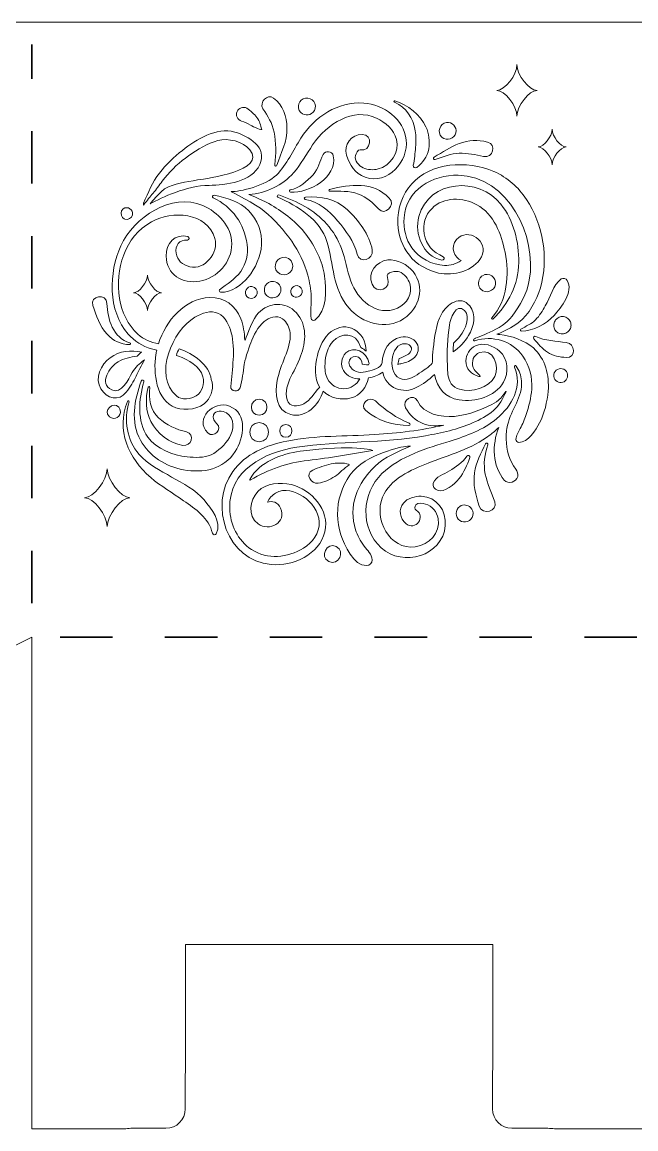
# Model space of a CAD drawing. Extents: x 5 to 989, y -719 to -284.
# Drawn here: x 501.8 to 743.2, y -718.9 to -283.7 of the extents above; entities that cross this region are included whole.
import ezdxf

# ---------------------------------------------------------------- set-up
doc = ezdxf.new("R2010")
doc.units = 0
doc.header["$MEASUREMENT"] = 0
doc.linetypes.add('AI-Linetype-1', pattern=[41.240002, 20.620001, -20.620001])
doc.linetypes.add('AI-Linetype-5', pattern=[41.240002, 20.620001, -20.620001])
doc.layers.add('Layer 1', color=7, linetype='Continuous')

# ---------------------------------------------------------------- blocks, each defined once
blk = doc.blocks.new('block 2')
at = {"layer": 'Layer 1', "lineweight": 0}
for points, knots in [([(512.96, -283.73), (512.96, -283.73), (262.96, -283.73), (262.96, -283.73), (262.96, -283.73), (256.65, -283.73), (256.65, -283.73), (256.65, -283.73), (24.77, -283.73), (24.77, -283.73), (24.77, -283.73), (24.77, -284.11), (24.77, -284.11), (24.77, -284.11), (23.41, -284.11), (23.41, -284.11), (23.41, -284.11), (22.41, -284.11), (22.41, -284.11), (22.41, -284.11), (5, -308.1), (5, -308.1), (5, -308.1), (5, -497.57), (5, -497.57), (5, -497.57), (22.41, -525.5), (22.41, -525.5), (22.41, -525.5), (22.55, -525.5), (22.55, -525.5), (22.55, -525.5), (23.41, -527.22), (23.41, -527.22), (23.41, -527.22), (32.09, -544.58), (32.09, -544.58), (32.09, -544.58), (82.99, -646.36), (82.99, -646.36), (82.99, -646.36), (82.99, -694.64), (82.99, -694.64), (82.99, -694.85), (83, -695.05), (83, -695.26), (82.86, -695.84), (82.78, -696.44), (82.78, -697.07), (82.78, -697.07), (82.78, -711.27), (82.78, -711.27), (82.78, -715.47), (86.18, -718.87), (90.38, -718.87), (90.38, -718.87), (104.58, -718.87), (104.58, -718.87), (105, -718.87), (105.4, -718.83), (105.8, -718.76), (106.25, -718.79), (106.7, -718.8), (107.16, -718.8), (107.16, -718.8), (179.67, -718.8), (179.67, -718.8), (180.08, -718.8), (180.48, -718.79), (180.88, -718.77), (181.26, -718.83), (181.64, -718.87), (182.03, -718.87), (182.03, -718.87), (196.23, -718.87), (196.23, -718.87), (200.43, -718.87), (203.84, -715.47), (203.84, -711.27), (203.84, -711.27), (203.84, -697.07), (203.84, -697.07), (203.84, -696.78), (203.82, -696.49), (203.78, -696.21), (203.82, -695.71), (203.84, -695.2), (203.84, -694.7), (203.84, -694.7), (203.84, -646.36), (203.84, -646.36), (203.84, -646.36), (254.72, -544.58), (254.72, -544.58), (254.72, -544.58), (256.65, -540.7), (256.65, -540.7), (256.65, -540.7), (264.28, -525.45), (264.28, -525.45), (264.28, -525.45), (264.28, -646.36), (264.28, -646.36), (264.28, -646.36), (360.97, -646.36), (360.98, -646.36), (361.25, -646.36), (361.52, -646.35), (361.78, -646.34), (362.27, -646.44), (362.78, -646.49), (363.3, -646.49), (363.3, -646.49), (377.5, -646.49), (377.5, -646.49), (381.7, -646.49), (385.1, -643.09), (385.1, -638.88), (385.1, -638.88), (385.1, -624.69), (385.1, -624.69), (385.1, -624.36), (385.08, -624.04), (385.04, -623.73), (385.07, -623.2), (385.09, -622.67), (385.09, -622.13), (385.09, -622.13), (385.09, -585.88), (385.09, -585.88), (385.09, -585.88), (505.63, -525.61), (505.63, -525.61), (505.63, -525.61), (505.63, -718.8), (505.63, -718.8), (505.63, -718.8), (541.89, -718.8), (541.89, -718.8), (542.79, -718.81), (543.68, -718.75), (544.56, -718.66), (544.56, -718.66), (558.34, -718.66), (558.34, -718.66), (562.54, -718.66), (565.95, -715.25), (565.95, -711.05), (565.95, -711.05), (565.95, -697.37), (565.95, -697.37), (566.05, -696.49), (566.1, -695.6), (566.11, -694.7), (566.11, -694.7), (566.11, -646.36), (566.11, -646.36), (566.11, -646.36), (686.96, -646.36), (686.96, -646.36), (686.96, -646.36), (686.96, -694.64), (686.96, -694.64), (686.96, -694.84), (686.97, -695.03), (686.97, -695.23), (686.86, -695.76), (686.79, -696.3), (686.79, -696.86), (686.79, -696.86), (686.79, -711.05), (686.79, -711.05), (686.79, -715.25), (690.2, -718.66), (694.4, -718.66), (694.4, -718.66), (708.49, -718.66), (708.49, -718.66), (709.36, -718.75), (710.23, -718.8), (711.12, -718.8), (711.12, -718.8), (747.42, -718.8), (747.42, -718.8), (747.42, -718.8), (747.42, -525.45), (747.42, -525.45), (747.42, -525.45), (868.24, -585.86), (868.24, -585.86), (868.24, -585.87), (868.25, -622.19), (868.24, -622.19), (868.24, -622.6), (868.25, -623), (868.27, -623.39), (868.22, -623.75), (868.19, -624.11), (868.19, -624.48), (868.19, -624.48), (868.19, -638.67), (868.19, -638.67), (868.19, -642.87), (871.59, -646.28), (875.79, -646.28), (875.79, -646.28), (889.99, -646.28), (889.99, -646.28), (890.1, -646.28), (890.2, -646.27), (890.3, -646.26), (891, -646.32), (891.7, -646.36), (892.41, -646.36), (892.41, -646.36), (989.09, -646.36), (989.09, -646.36), (989.09, -646.36), (989.09, -283.73), (989.09, -283.73), (989.09, -283.73), (512.96, -283.73), (512.96, -283.73)], [0, 0, 0, 0, 1, 1, 1, 2, 2, 2, 3, 3, 3, 4, 4, 4, 5, 5, 5, 6, 6, 6, 7, 7, 7, 8, 8, 8, 9, 9, 9, 10, 10, 10, 11, 11, 11, 12, 12, 12, 13, 13, 13, 14, 14, 14, 15, 15, 15, 16, 16, 16, 17, 17, 17, 18, 18, 18, 19, 19, 19, 20, 20, 20, 21, 21, 21, 22, 22, 22, 23, 23, 23, 24, 24, 24, 25, 25, 25, 26, 26, 26, 27, 27, 27, 28, 28, 28, 29, 29, 29, 30, 30, 30, 31, 31, 31, 32, 32, 32, 33, 33, 33, 34, 34, 34, 35, 35, 35, 36, 36, 36, 37, 37, 37, 38, 38, 38, 39, 39, 39, 40, 40, 40, 41, 41, 41, 42, 42, 42, 43, 43, 43, 44, 44, 44, 45, 45, 45, 46, 46, 46, 47, 47, 47, 48, 48, 48, 49, 49, 49, 50, 50, 50, 51, 51, 51, 52, 52, 52, 53, 53, 53, 54, 54, 54, 55, 55, 55, 56, 56, 56, 57, 57, 57, 58, 58, 58, 59, 59, 59, 60, 60, 60, 61, 61, 61, 62, 62, 62, 63, 63, 63, 64, 64, 64, 65, 65, 65, 66, 66, 66, 67, 67, 67, 68, 68, 68, 69, 69, 69, 70, 70, 70, 71, 71, 71, 72, 72, 72, 73, 73, 73, 74, 74, 74, 74]), ([(696.39, -300.45), (696.39, -304.5), (701.15, -310.57), (704.33, -310.57), (701.15, -310.57), (696.39, -316.64), (696.39, -320.69), (696.39, -316.64), (691.62, -310.57), (688.44, -310.57), (691.62, -310.57), (696.39, -304.5), (696.39, -300.45)], [0, 0, 0, 0, 1, 1, 1, 2, 2, 2, 3, 3, 3, 4, 4, 4, 4]), ([(600.7, -313.56), (604.41, -316.23), (605.86, -320.93), (605.96, -325.36), (606.09, -330.59), (603.61, -335.18), (602.01, -340), (601.82, -340.56), (601.06, -340.32), (601.15, -339.76), (601.79, -335.55), (601.7, -331.12), (600.88, -326.94), (600.17, -323.28), (598.41, -320.83), (596.5, -317.76), (594.94, -315.27), (598.16, -311.73), (600.7, -313.56)], [0, 0, 0, 0, 1, 1, 1, 2, 2, 2, 3, 3, 3, 4, 4, 4, 5, 5, 5, 6, 6, 6, 6]), ([(613.2, -313.6), (615.93, -313.13), (618.05, -316.06), (616.72, -318.51), (615.67, -320.45), (612.96, -320.85), (611.38, -319.29), (611.35, -319.25), (611.31, -319.22), (611.27, -319.18), (609.52, -317.26), (610.63, -314.03), (613.2, -313.6)], [0, 0, 0, 0, 1, 1, 1, 2, 2, 2, 3, 3, 3, 4, 4, 4, 4]), ([(636.15, -315.57), (644.05, -316.2), (651.92, -321.79), (652.86, -330.04), (653.81, -338.45), (645.6, -347.85), (636.7, -344.71), (632.52, -343.23), (630.66, -340.04), (629.43, -336.03), (628.18, -331.95), (631.22, -327.89), (635.52, -327.86), (639.96, -327.82), (639.13, -334.86), (634.7, -333.88), (633.91, -333.71), (633.07, -335.53), (632.92, -336.12), (632.4, -338.18), (634.23, -340.17), (635.94, -340.99), (637.72, -341.85), (639.9, -341.93), (641.79, -341.47), (646.7, -340.27), (650.33, -334.81), (649.03, -329.82), (648.06, -326.08), (644.59, -323), (641.18, -321.43), (636.63, -319.34), (631.79, -319.82), (627.34, -321.96), (622.71, -324.2), (618.94, -327.75), (616.06, -331.98), (613.58, -335.63), (611.51, -339.57), (608.59, -342.91), (604.12, -348.05), (597.68, -350.97), (591.02, -351.48), (591.43, -351.63), (597.43, -354.17), (599.86, -355.64), (604.91, -358.7), (609.84, -362.4), (613.42, -367.13), (617.01, -371.87), (619.87, -377.65), (620.74, -383.58), (621.5, -388.81), (621.82, -397.39), (616.91, -400.85), (616.42, -401.2), (615.52, -400.87), (615.42, -400.24), (615, -397.48), (615.66, -394.47), (615.49, -391.63), (615.32, -388.75), (614.92, -386.03), (614.17, -383.24), (612.87, -378.4), (610.65, -374.04), (607.81, -369.91), (604.73, -365.43), (601.19, -361.52), (596.99, -357.99), (593.89, -355.39), (583.62, -350.27), (584.07, -350.32), (587.2, -350.6), (597.86, -347.84), (601.8, -343.87), (606.03, -339.61), (608.31, -334.31), (611.47, -329.29), (616.67, -321.01), (626.07, -314.76), (636.15, -315.57)], [0, 0, 0, 0, 1, 1, 1, 2, 2, 2, 3, 3, 3, 4, 4, 4, 5, 5, 5, 6, 6, 6, 7, 7, 7, 8, 8, 8, 9, 9, 9, 10, 10, 10, 11, 11, 11, 12, 12, 12, 13, 13, 13, 14, 14, 14, 15, 15, 15, 16, 16, 16, 17, 17, 17, 18, 18, 18, 19, 19, 19, 20, 20, 20, 21, 21, 21, 22, 22, 22, 23, 23, 23, 24, 24, 24, 25, 25, 25, 26, 26, 26, 27, 27, 27, 27]), ([(586.31, -318.91), (586.92, -317.45), (588.79, -316.74), (590.18, -317.61), (591.7, -318.55), (593.04, -319.86), (594.16, -321.26), (595.27, -322.65), (595.49, -324.28), (596.08, -325.89), (596.27, -326.44), (592.76, -324.95), (591.61, -324.23), (590.45, -323.52), (589.35, -323.06), (588.08, -322.6), (586.54, -322.03), (585.64, -320.5), (586.31, -318.91)], [0, 0, 0, 0, 1, 1, 1, 2, 2, 2, 3, 3, 3, 4, 4, 4, 5, 5, 5, 6, 6, 6, 6]), ([(648.41, -314.61), (653.3, -316.2), (658.43, -320.13), (660.61, -324.87), (661.85, -327.56), (662.13, -330.68), (661.68, -333.59), (661.16, -336.87), (659.39, -338.69), (657.04, -340.82), (656.44, -341.37), (655.36, -340.84), (655.62, -340), (656.29, -337.78), (656.26, -335.19), (656.53, -332.89), (656.79, -330.72), (656.74, -328.63), (656.4, -326.46), (655.59, -321.18), (653.02, -317.55), (648.18, -315.16), (647.87, -315.01), (648.09, -314.51), (648.41, -314.61)], [0, 0, 0, 0, 1, 1, 1, 2, 2, 2, 3, 3, 3, 4, 4, 4, 5, 5, 5, 6, 6, 6, 7, 7, 7, 8, 8, 8, 8]), ([(549.58, -354.91), (551.42, -350.69), (552.95, -346.75), (555.82, -343.09), (558.44, -339.75), (561.44, -336.74), (564.81, -334.14), (570.38, -329.84), (578.1, -324.89), (585.41, -326.96), (590.85, -328.5), (598.44, -333), (595.27, -339.75), (592.02, -346.66), (581.98, -347.79), (575.32, -347.9), (566.34, -348.05), (556.77, -352.68), (552.2, -355.16), (552.9, -354.32), (553.6, -353.48), (554.29, -352.64), (555.43, -351.46), (556.62, -350.32), (557.82, -349.21), (561.74, -347.31), (566.02, -346.55), (570.81, -345.78), (574.78, -345.15), (597.83, -342.13), (591.37, -333.97), (588.72, -330.62), (582.71, -329.19), (578.81, -330.28), (574.71, -331.44), (570.74, -333.8), (567.28, -336.24), (563.8, -338.7), (560.64, -341.66), (557.94, -344.96), (556.48, -346.75), (555.35, -348.23), (554.25, -349.93), (552.98, -351.27), (551.82, -352.73), (550.74, -354.23), (550.31, -354.69), (549.9, -355.16), (549.49, -355.63), (549.51, -355.31), (549.54, -355.01), (549.58, -354.91)], [0, 0, 0, 0, 1, 1, 1, 2, 2, 2, 3, 3, 3, 4, 4, 4, 5, 5, 5, 6, 6, 6, 7, 7, 7, 8, 8, 8, 9, 9, 9, 10, 10, 10, 11, 11, 11, 12, 12, 12, 13, 13, 13, 14, 14, 14, 15, 15, 15, 16, 16, 16, 17, 17, 17, 17]), ([(668.71, -323.2), (670.93, -322.82), (672.86, -325.02), (672.41, -327.19), (671.91, -329.59), (668.83, -330.65), (666.95, -329.05), (666.88, -329), (666.82, -328.94), (666.76, -328.88), (664.85, -326.98), (666.1, -323.65), (668.71, -323.2)], [0, 0, 0, 0, 1, 1, 1, 2, 2, 2, 3, 3, 3, 4, 4, 4, 4]), ([(710.22, -325.84), (710.22, -328.63), (713.51, -332.81), (715.7, -332.81), (713.51, -332.81), (710.22, -336.99), (710.22, -339.78), (710.22, -336.99), (706.94, -332.81), (704.75, -332.81), (706.94, -332.81), (710.22, -328.63), (710.22, -325.84)], [0, 0, 0, 0, 1, 1, 1, 2, 2, 2, 3, 3, 3, 4, 4, 4, 4]), ([(663.84, -336.76), (667.18, -334.92), (670.08, -332.86), (673.69, -331.49), (677.35, -330.09), (681.02, -329.95), (684.81, -330.89), (688.49, -331.81), (686.92, -337.36), (683.25, -336.55), (680.18, -335.87), (676.88, -335.23), (673.72, -335.28), (670.54, -335.34), (667.23, -336.7), (664.24, -337.72), (663.67, -337.92), (663.32, -337.04), (663.84, -336.76)], [0, 0, 0, 0, 1, 1, 1, 2, 2, 2, 3, 3, 3, 4, 4, 4, 5, 5, 5, 6, 6, 6, 6]), ([(607.37, -350.57), (606.89, -350.55), (606.74, -349.79), (607.25, -349.7), (610.58, -349.06), (614, -346.18), (616.23, -343.72), (618.42, -341.3), (618.76, -338.49), (620.14, -335.73), (620.96, -334.09), (623.84, -334.42), (624.17, -336.26), (625.75, -345.03), (614.72, -350.9), (607.37, -350.57)], [0, 0, 0, 0, 1, 1, 1, 2, 2, 2, 3, 3, 3, 4, 4, 4, 5, 5, 5, 5]), ([(708.66, -428.77), (708.27, -433.07), (707.27, -437.41), (705.29, -441.24), (703.78, -444.17), (700.86, -448.96), (697.16, -448.98), (696.55, -448.98), (695.97, -448.44), (695.99, -447.82), (696.06, -446.22), (697.03, -444.99), (697.72, -443.56), (698.59, -441.76), (699.39, -439.95), (699.99, -438.04), (701.03, -434.78), (701.99, -431.47), (702.21, -428.04), (702.51, -423.29), (701.37, -418.96), (698.69, -415.06), (694.52, -409), (686.67, -406.72), (679.77, -409.02), (679.39, -409.14), (679.08, -408.61), (679.38, -408.34), (680.19, -407.62), (690.43, -404.91), (694.48, -399.34), (697.69, -394.94), (700.29, -390.62), (701.25, -385.22), (704.35, -367.92), (692.92, -344.37), (673.28, -343.91), (663.16, -343.67), (652.77, -349.71), (652, -360.63), (651.7, -364.86), (652.71, -369.1), (655.02, -372.49), (658.02, -376.49), (662.82, -379.22), (667.91, -379.4), (670.25, -379.48), (672.49, -378.77), (674.45, -377.51), (671.84, -376.21), (670, -372.26), (672.61, -369.25), (677.12, -364.04), (685.53, -370.04), (682.42, -376.05), (679.53, -381.65), (671.29, -383.6), (665.58, -382.38), (662.59, -381.74), (656.18, -378.96), (654.11, -375.29), (651.3, -371.96), (649.71, -367.7), (649.52, -363.01), (649.02, -350.65), (657.97, -341.31), (669.96, -340), (675.73, -339.37), (682.03, -340.1), (687.35, -342.45), (692.76, -344.84), (696.86, -348.54), (700.16, -353.45), (706.78, -363.29), (708.95, -376.73), (705.59, -388.13), (704.07, -393.26), (701.23, -398.65), (696.89, -401.93), (694.34, -403.85), (691.49, -405.31), (688.51, -406.44), (688.89, -406.47), (689.26, -406.5), (689.61, -406.54), (694.1, -407), (699.42, -408.84), (702.84, -411.85), (707.59, -416.03), (709.21, -422.66), (708.66, -428.77)], [0, 0, 0, 0, 1, 1, 1, 2, 2, 2, 3, 3, 3, 4, 4, 4, 5, 5, 5, 6, 6, 6, 7, 7, 7, 8, 8, 8, 9, 9, 9, 10, 10, 10, 11, 11, 11, 12, 12, 12, 13, 13, 13, 14, 14, 14, 15, 15, 15, 16, 16, 16, 17, 17, 17, 18, 18, 18, 19, 19, 19, 20, 20, 20, 21, 21, 21, 22, 22, 22, 23, 23, 23, 24, 24, 24, 25, 25, 25, 26, 26, 26, 27, 27, 27, 28, 28, 28, 29, 29, 29, 30, 30, 30, 30]), ([(634.05, -351.33), (630.45, -349.98), (626.6, -350.21), (622.84, -350.24), (622.41, -350.24), (622.32, -349.59), (622.74, -349.49), (630.84, -347.49), (639.86, -346.31), (646.19, -352.9), (648.89, -355.72), (644.49, -360.06), (641.92, -357.17), (639.76, -354.73), (637.13, -352.48), (634.05, -351.33)], [0, 0, 0, 0, 1, 1, 1, 2, 2, 2, 3, 3, 3, 4, 4, 4, 5, 5, 5, 5]), ([(659.91, -367), (660.64, -371.46), (663.47, -374.14), (667.44, -375.99), (668.23, -376.35), (667.64, -377.49), (666.88, -377.32), (659.33, -375.62), (655.99, -367.07), (657.86, -360.14), (661.82, -345.55), (681.46, -344.38), (690.09, -355.32), (695.14, -361.73), (697.25, -370.18), (697.09, -378.25), (696.92, -386.96), (693.1, -394.45), (686.96, -400.45), (686.68, -400.73), (686.26, -400.31), (686.52, -400.01), (692.74, -393.18), (693.4, -382.87), (691.71, -374.2), (690.33, -367.07), (687.36, -359.15), (680.61, -355.52), (675.21, -352.61), (667.57, -352.28), (663.01, -356.94), (660.23, -359.78), (659.26, -363.1), (659.91, -367)], [0, 0, 0, 0, 1, 1, 1, 2, 2, 2, 3, 3, 3, 4, 4, 4, 5, 5, 5, 6, 6, 6, 7, 7, 7, 8, 8, 8, 9, 9, 9, 10, 10, 10, 11, 11, 11, 11]), ([(540.65, -371.62), (545.76, -360.52), (560.47, -350.6), (572.82, -355.82), (578.8, -358.34), (584.24, -364.08), (584.26, -370.89), (584.3, -378.09), (578.59, -384.29), (571.64, -385.59), (564.84, -386.86), (558.56, -382.94), (558.42, -375.74), (558.32, -370.76), (561.92, -366.63), (567, -368.04), (567.74, -368.24), (567.61, -369.44), (566.82, -369.39), (563.57, -369.17), (561.94, -371.65), (562.36, -374.62), (562.76, -377.48), (564.95, -379.22), (567.73, -379.9), (573.69, -381.37), (579.22, -374.31), (577.62, -368.8), (574.58, -358.37), (560.67, -357.77), (552.73, -362.19), (542.14, -368.07), (538.25, -380.96), (540.13, -392.38), (540.98, -397.57), (543.33, -402.83), (547.3, -406.39), (549.71, -408.55), (552.51, -409.52), (555.42, -410.21), (558.28, -401.11), (565.69, -392.46), (575.62, -392), (581.3, -391.74), (585.7, -395.19), (587.77, -400.32), (588.86, -403), (589.23, -405.85), (589.35, -408.72), (589.82, -408.77), (591.65, -401.89), (594.01, -398.91), (597.7, -394.26), (604.26, -393.13), (608.82, -397.18), (613.59, -401.4), (613.68, -408.35), (611.71, -413.97), (610.62, -417.06), (609.11, -420.06), (607.64, -422.99), (606.3, -425.66), (605.01, -429.22), (605.98, -432.21), (606.93, -435.16), (610.24, -435.08), (612.55, -433.81), (615.31, -432.29), (616.49, -429.65), (618.65, -427.52), (618.74, -427.44), (618.83, -427.38), (618.93, -427.33), (616.53, -423.64), (616.86, -418.99), (617.9, -414.84), (618.78, -411.31), (620.38, -407.67), (623.35, -405.42), (629.27, -400.92), (636.97, -405.07), (637.11, -413.12), (636.48, -412.53), (635.8, -412.09), (635.06, -411.65), (633.02, -405.07), (627.11, -406.04), (624.06, -409.21), (621.85, -411.53), (621.08, -414.88), (620.92, -418.08), (620.82, -420.1), (620.95, -422.21), (621.88, -424.01), (623.09, -426.34), (625.66, -427.9), (628.28, -427.89), (630.91, -427.87), (633.46, -426.29), (634.65, -423.95), (632.13, -424.14), (629.5, -422.92), (628.22, -420.75), (626.94, -418.58), (627.25, -415.53), (629.1, -413.81), (632.17, -410.97), (637.26, -413.12), (638.28, -417.94), (638.55, -419.2), (636.23, -418.11), (635.47, -418.15), (635.57, -416.74), (634.46, -415.33), (633.06, -415.19), (631.65, -415.05), (630.24, -416.29), (630.31, -417.7), (630.33, -418.28), (630.57, -418.83), (630.89, -419.31), (632.54, -421.79), (635.33, -421.7), (637.86, -420.99), (639.57, -420.51), (643.19, -419.78), (643.36, -417.49), (643.7, -413.02), (646.04, -408.39), (650.74, -407.61), (653.13, -407.21), (655.76, -407.83), (657.04, -410.08), (658.07, -411.88), (657.57, -414.13), (656.14, -415.56), (654.81, -416.89), (652.81, -417.52), (651.03, -417.97), (650.58, -418.09), (650.09, -418.19), (649.59, -418.29), (649.7, -417.51), (649.9, -416.73), (650.08, -415.98), (651.12, -415.58), (652.19, -415.17), (653.18, -414.59), (653.88, -414.18), (654.6, -413.64), (654.85, -412.82), (655.32, -411.33), (653.88, -410.25), (652.51, -410.16), (646.35, -409.76), (645.13, -422.89), (651.22, -424.11), (653.9, -424.65), (656.75, -422.67), (658.81, -421.19), (659.67, -420.57), (663.2, -418.52), (663.15, -417.3), (663.09, -415.59), (663.22, -413.83), (663.44, -412.2), (664.06, -407.72), (664.51, -402.59), (666.68, -398.55), (668.77, -394.64), (674.25, -390.8), (677.81, -395.31), (680.49, -398.7), (679.45, -403.52), (677.39, -406.94), (675.91, -409.41), (673.74, -411.67), (671.26, -413.38), (671.32, -412.22), (671.38, -411.06), (671.44, -409.9), (672.45, -409.02), (673.4, -408.09), (674.22, -407), (675.96, -404.67), (678.33, -399.73), (675.74, -397.12), (672.43, -393.79), (670.13, -400.72), (669.85, -402.87), (669.16, -408.09), (668.79, -413.39), (669.04, -418.66), (669.15, -421.07), (669.06, -423.89), (670.57, -425.93), (671.37, -426.99), (672.57, -427.7), (673.85, -428.08), (678.48, -429.45), (685.46, -427.69), (687.68, -423.04), (689.57, -419.05), (687.13, -411.7), (681.71, -413.65), (679.25, -414.53), (678.39, -417.17), (679.18, -419.52), (679.54, -420.61), (680.23, -421.13), (681.07, -421.86), (681.35, -422.1), (682.57, -423.5), (681.37, -423.09), (678.43, -422.07), (676.25, -420.25), (676.32, -416.96), (676.38, -414.48), (677.8, -412.05), (680.06, -410.98), (683.21, -409.49), (687.06, -410.93), (689.55, -413.05), (693.01, -415.98), (693.28, -421.58), (691.09, -425.34), (687.75, -431.08), (679.96, -433.22), (673.73, -432.25), (668.08, -431.36), (665.16, -427.63), (663.92, -422.32), (661.82, -424.41), (659.23, -426.13), (657.02, -427.31), (651.54, -430.25), (644.93, -427.59), (643.6, -421.38), (641.95, -422.5), (639.94, -423.22), (638, -423.63), (637.29, -427.22), (634.89, -430.54), (631.22, -431.51), (627.55, -432.48), (622.89, -431.57), (620.15, -428.85), (618.59, -434.14), (613.35, -439.52), (607.45, -438.04), (601.54, -436.57), (601.14, -429.55), (602.11, -424.65), (602.75, -421.4), (603.99, -418.42), (605.17, -415.34), (606.28, -412.41), (607.54, -409.11), (607.17, -405.92), (606.94, -403.85), (605.93, -401.57), (604.17, -400.37), (601.85, -398.77), (598.92, -399.82), (596.93, -401.48), (594.57, -403.44), (592.82, -407), (591.69, -409.81), (590.81, -411.99), (589.21, -417.6), (589.1, -418.18), (588.82, -421.31), (588.31, -424.42), (587.51, -427.45), (586.97, -429.45), (583.66, -429.08), (583.84, -426.95), (584.41, -420.05), (585.77, -412.69), (584.07, -405.84), (583.37, -403.06), (581.76, -399.59), (579.04, -398.28), (576.05, -396.86), (572.4, -398.14), (569.77, -399.72), (560.97, -405.03), (553.17, -422.54), (562.52, -430.72), (564.48, -432.43), (568.29, -431.95), (570.29, -430.64), (572.72, -429.05), (573.56, -425.93), (572.89, -423.19), (571.84, -418.87), (567.09, -416.53), (563.31, -415.04), (563.05, -414.94), (562.8, -414.85), (562.54, -414.76), (562.73, -413.82), (563.06, -412.92), (563.61, -412.17), (569.2, -414.04), (575.35, -418.45), (576.2, -424.25), (577.43, -427.09), (576.24, -430.67), (574.43, -432.82), (571.94, -435.77), (566.01, -436.75), (562.27, -435.34), (554.37, -432.35), (553.3, -421.58), (554.42, -414.42), (554.51, -413.86), (554.62, -413.29), (554.74, -412.73), (554.06, -412.56), (553.37, -412.38), (552.69, -412.18), (549.14, -411.11), (545.99, -409.15), (543.52, -406.36), (535.46, -397.26), (535.82, -382.13), (540.65, -371.62)], [0, 0, 0, 0, 1, 1, 1, 2, 2, 2, 3, 3, 3, 4, 4, 4, 5, 5, 5, 6, 6, 6, 7, 7, 7, 8, 8, 8, 9, 9, 9, 10, 10, 10, 11, 11, 11, 12, 12, 12, 13, 13, 13, 14, 14, 14, 15, 15, 15, 16, 16, 16, 17, 17, 17, 18, 18, 18, 19, 19, 19, 20, 20, 20, 21, 21, 21, 22, 22, 22, 23, 23, 23, 24, 24, 24, 25, 25, 25, 26, 26, 26, 27, 27, 27, 28, 28, 28, 29, 29, 29, 30, 30, 30, 31, 31, 31, 32, 32, 32, 33, 33, 33, 34, 34, 34, 35, 35, 35, 36, 36, 36, 37, 37, 37, 38, 38, 38, 39, 39, 39, 40, 40, 40, 41, 41, 41, 42, 42, 42, 43, 43, 43, 44, 44, 44, 45, 45, 45, 46, 46, 46, 47, 47, 47, 48, 48, 48, 49, 49, 49, 50, 50, 50, 51, 51, 51, 52, 52, 52, 53, 53, 53, 54, 54, 54, 55, 55, 55, 56, 56, 56, 57, 57, 57, 58, 58, 58, 59, 59, 59, 60, 60, 60, 61, 61, 61, 62, 62, 62, 63, 63, 63, 64, 64, 64, 65, 65, 65, 66, 66, 66, 67, 67, 67, 68, 68, 68, 69, 69, 69, 70, 70, 70, 71, 71, 71, 72, 72, 72, 73, 73, 73, 74, 74, 74, 75, 75, 75, 76, 76, 76, 77, 77, 77, 78, 78, 78, 79, 79, 79, 80, 80, 80, 81, 81, 81, 82, 82, 82, 83, 83, 83, 84, 84, 84, 85, 85, 85, 86, 86, 86, 87, 87, 87, 88, 88, 88, 89, 89, 89, 90, 90, 90, 91, 91, 91, 92, 92, 92, 93, 93, 93, 94, 94, 94, 95, 95, 95, 96, 96, 96, 97, 97, 97, 98, 98, 98, 99, 99, 99, 100, 100, 100, 101, 101, 101, 102, 102, 102, 103, 103, 103, 104, 104, 104, 105, 105, 105, 106, 106, 106, 107, 107, 107, 108, 108, 108, 109, 109, 109, 109]), ([(590.66, -384.02), (588.19, -386.98), (583.91, -390.23), (579.87, -389.93), (579.43, -389.89), (579.08, -389.32), (579.48, -388.98), (582.37, -386.51), (585.49, -384.99), (587.75, -381.78), (590.02, -378.55), (590.86, -375.09), (590.3, -371.17), (589.14, -362.95), (584.53, -356.3), (576.91, -352.83), (576.29, -352.55), (576.77, -351.72), (577.33, -351.82), (582.31, -352.72), (587.38, -354.18), (590.98, -357.95), (594.27, -361.4), (596.36, -366.39), (595.97, -371.2), (595.59, -375.85), (593.65, -380.43), (590.66, -384.02)], [0, 0, 0, 0, 1, 1, 1, 2, 2, 2, 3, 3, 3, 4, 4, 4, 5, 5, 5, 6, 6, 6, 7, 7, 7, 8, 8, 8, 9, 9, 9, 9]), ([(621.64, -363.17), (624.1, -365.97), (626.06, -369.18), (627.38, -372.67), (628.97, -376.83), (629.56, -381.31), (631.05, -385.51), (633.67, -392.85), (641.21, -399.86), (649.47, -396.13), (653.08, -394.5), (655.58, -390.42), (654.26, -386.53), (653.62, -384.65), (652.12, -382.64), (650.22, -381.85), (649.25, -381.45), (644.45, -381.94), (645.43, -384.16), (647.39, -388.56), (641.14, -391.09), (639.41, -386.7), (637.62, -382.18), (641.06, -377.77), (645.63, -377.24), (649.2, -376.83), (653.4, -379.06), (655.57, -381.82), (660.43, -387.97), (658.07, -396.16), (651.92, -400.31), (644.92, -405.02), (635.51, -402.19), (630.3, -396.09), (623.82, -388.51), (624.35, -379.01), (621.66, -369.98), (619.12, -361.46), (610.08, -355.87), (602.39, -352.61), (601.86, -352.38), (602.24, -351.51), (602.77, -351.69), (609.83, -354.09), (616.62, -357.48), (621.64, -363.17)], [0, 0, 0, 0, 1, 1, 1, 2, 2, 2, 3, 3, 3, 4, 4, 4, 5, 5, 5, 6, 6, 6, 7, 7, 7, 8, 8, 8, 9, 9, 9, 10, 10, 10, 11, 11, 11, 12, 12, 12, 13, 13, 13, 14, 14, 14, 15, 15, 15, 15]), ([(633.57, -374.98), (632.36, -369.92), (629.11, -365.82), (625.87, -361.85), (622.6, -357.85), (618.32, -354.32), (613.1, -353.4), (612.56, -353.31), (612.74, -352.53), (613.22, -352.5), (619.38, -352.08), (624.92, -353.19), (629.61, -357.45), (633.97, -361.41), (638.56, -367.42), (639.49, -373.35), (640.09, -377.16), (634.51, -378.9), (633.57, -374.98)], [0, 0, 0, 0, 1, 1, 1, 2, 2, 2, 3, 3, 3, 4, 4, 4, 5, 5, 5, 6, 6, 6, 6]), ([(541.57, -357.13), (543.23, -355.87), (545.71, -357.46), (545.22, -359.5), (544.92, -360.76), (543.5, -361.59), (542.26, -361.18), (541.89, -361.07), (541.58, -360.86), (541.34, -360.6), (540.46, -359.65), (540.44, -357.98), (541.57, -357.13)], [0, 0, 0, 0, 1, 1, 1, 2, 2, 2, 3, 3, 3, 4, 4, 4, 4]), ([(602.33, -382.06), (602.3, -382.04), (602.28, -382.01), (602.25, -381.98), (600.12, -379.7), (602.12, -375.8), (605.21, -376.18), (607.19, -376.43), (608.58, -378.4), (608.16, -380.36), (607.59, -382.97), (604.23, -383.95), (602.33, -382.06)], [0, 0, 0, 0, 1, 1, 1, 2, 2, 2, 3, 3, 3, 4, 4, 4, 4]), ([(687.95, -386.91), (687.46, -389.51), (684.15, -390.69), (682.22, -388.77), (681.12, -387.66), (681.01, -385.87), (681.75, -384.57), (682, -384.11), (682.36, -383.72), (682.81, -383.43), (685.28, -381.83), (688.5, -384.04), (687.95, -386.91)], [0, 0, 0, 0, 1, 1, 1, 2, 2, 2, 3, 3, 3, 4, 4, 4, 4]), ([(556.6, -390.14), (554.41, -390.14), (551.12, -394.32), (551.12, -397.11), (551.12, -394.32), (547.84, -390.14), (545.65, -390.14), (547.84, -390.14), (551.12, -385.96), (551.12, -383.17), (551.12, -385.96), (554.41, -390.14), (556.6, -390.14)], [0, 0, 0, 0, 1, 1, 1, 2, 2, 2, 3, 3, 3, 4, 4, 4, 4]), ([(603.5, -389.61), (602.96, -392.09), (599.76, -393.03), (597.96, -391.23), (597.93, -391.2), (597.91, -391.18), (597.89, -391.15), (595.86, -388.98), (597.76, -385.27), (600.69, -385.64), (602.58, -385.87), (603.91, -387.74), (603.5, -389.61)], [0, 0, 0, 0, 1, 1, 1, 2, 2, 2, 3, 3, 3, 4, 4, 4, 4]), ([(609.96, -387.33), (611.27, -387.49), (612.19, -388.79), (611.91, -390.08), (611.53, -391.81), (609.31, -392.46), (608.06, -391.21), (608.05, -391.19), (608.03, -391.17), (608.01, -391.16), (606.61, -389.65), (607.92, -387.07), (609.96, -387.33)], [0, 0, 0, 0, 1, 1, 1, 2, 2, 2, 3, 3, 3, 4, 4, 4, 4]), ([(716.16, -385.33), (718.78, -389.76), (713.83, -395.87), (710.98, -399.1), (708.1, -402.34), (702.59, -405.29), (698.19, -405.26), (697.75, -405.26), (697.58, -404.66), (697.96, -404.43), (699.98, -403.25), (701.98, -402.45), (703.69, -400.79), (705.32, -399.2), (706.41, -397.24), (707.54, -395.29), (709.51, -391.9), (710.57, -387.08), (713.79, -384.71), (714.55, -384.15), (715.72, -384.59), (716.16, -385.33)], [0, 0, 0, 0, 1, 1, 1, 2, 2, 2, 3, 3, 3, 4, 4, 4, 5, 5, 5, 6, 6, 6, 7, 7, 7, 7]), ([(535.16, -394.34), (535.33, -400.33), (537.62, -408.1), (544.2, -409.76), (544.62, -409.87), (544.53, -410.51), (544.1, -410.5), (540.62, -410.42), (537.67, -409.07), (535.25, -406.47), (532.15, -403.16), (531.11, -399.24), (529.64, -395.09), (528.3, -391.33), (535.04, -390.08), (535.16, -394.34)], [0, 0, 0, 0, 1, 1, 1, 2, 2, 2, 3, 3, 3, 4, 4, 4, 5, 5, 5, 5]), ([(594.21, -390.52), (593.83, -392.3), (591.54, -392.97), (590.25, -391.68), (590.23, -391.66), (590.21, -391.64), (590.19, -391.62), (588.74, -390.07), (590.1, -387.41), (592.2, -387.67), (593.56, -387.84), (594.5, -389.18), (594.21, -390.52)], [0, 0, 0, 0, 1, 1, 1, 2, 2, 2, 3, 3, 3, 4, 4, 4, 4]), ([(717.55, -403.77), (717.39, -404.34), (717.1, -404.84), (716.68, -405.26), (716.26, -405.68), (715.76, -405.97), (715.19, -406.13), (715.15, -406.15), (715.11, -406.16), (715.08, -406.18), (714.49, -406.34), (713.9, -406.34), (713.31, -406.18), (712.74, -406.02), (712.26, -405.74), (711.84, -405.32), (711.43, -404.91), (711.14, -404.42), (710.99, -403.86), (710.83, -403.27), (710.83, -402.68), (710.99, -402.09), (711, -402.05), (711.02, -402.01), (711.03, -401.97), (711.19, -401.4), (711.48, -400.9), (711.9, -400.48), (712.32, -400.06), (712.82, -399.77), (713.39, -399.61), (713.99, -399.45), (714.59, -399.45), (715.19, -399.61), (715.76, -399.77), (716.26, -400.06), (716.68, -400.48), (717.1, -400.9), (717.39, -401.4), (717.55, -401.97), (717.71, -402.57), (717.71, -403.17), (717.55, -403.77)], [0, 0, 0, 0, 1, 1, 1, 2, 2, 2, 3, 3, 3, 4, 4, 4, 5, 5, 5, 6, 6, 6, 7, 7, 7, 8, 8, 8, 9, 9, 9, 10, 10, 10, 11, 11, 11, 12, 12, 12, 13, 13, 13, 14, 14, 14, 14]), ([(715.78, -415.59), (713.24, -415.44), (710.52, -414.92), (708.39, -413.47), (706.21, -411.98), (704.73, -410.27), (703.05, -408.3), (702.58, -407.74), (703.17, -406.98), (703.82, -407.3), (707.33, -408.99), (711.96, -409.25), (715.78, -409.66), (719.5, -410.07), (719.65, -415.8), (715.78, -415.59)], [0, 0, 0, 0, 1, 1, 1, 2, 2, 2, 3, 3, 3, 4, 4, 4, 5, 5, 5, 5]), ([(532.78, -427.93), (530.22, -423.6), (532.82, -418.42), (536.47, -415.67), (540.11, -412.93), (544.64, -412.57), (548.92, -413.46), (548.21, -413.88), (547.58, -414.44), (546.99, -415.06), (544.4, -415.37), (541.85, -415.97), (539.57, -417.29), (536.37, -419.12), (531.66, -425.75), (537.02, -428.33), (541.04, -430.27), (543.56, -424.04), (545.07, -421.51), (545.7, -420.47), (546.41, -419.58), (547.21, -418.77), (548.01, -417.97), (548.9, -417.26), (549.89, -416.56), (548.84, -418.58), (547.34, -421.3), (546.67, -422.88), (545.72, -425.15), (544.24, -427.2), (542.76, -429.16), (539.85, -433), (535.09, -431.83), (532.78, -427.93)], [0, 0, 0, 0, 1, 1, 1, 2, 2, 2, 3, 3, 3, 4, 4, 4, 5, 5, 5, 6, 6, 6, 7, 7, 7, 8, 8, 8, 9, 9, 9, 10, 10, 10, 11, 11, 11, 11]), ([(696.71, -462.36), (696.22, -464.55), (692.93, -465.59), (691.43, -463.82), (686.68, -458.16), (686.55, -450.05), (689.21, -443.09), (688.08, -444.19), (686.93, -445.18), (685.81, -446.04), (678.53, -451.64), (669.83, -453.81), (661.44, -457.09), (654.74, -459.72), (646.47, -463.39), (643.54, -470.5), (640, -479.1), (646.26, -491.35), (656.43, -490), (661.84, -489.28), (666.33, -484.6), (665.37, -478.95), (664.9, -476.24), (663.09, -474.02), (660.44, -473.21), (659.24, -472.84), (657.54, -472.48), (656.64, -473.52), (656.16, -474.07), (655.92, -475.23), (656.73, -475.67), (660.86, -477.92), (656.48, -484.06), (652.7, -480.89), (650.34, -478.93), (649.67, -475.25), (651.72, -472.82), (653.27, -470.99), (656.43, -470.03), (658.77, -470.13), (664.83, -470.36), (668.74, -475.83), (668.23, -481.63), (667.17, -493.74), (651.54, -498.14), (643.04, -490.41), (634.51, -482.64), (635.4, -468.96), (643.32, -461.25), (650.53, -454.23), (660.81, -451.32), (670.17, -448.42), (676.59, -446.43), (683.23, -444.03), (688.44, -439.63), (694.34, -434.64), (698.76, -427.09), (695.39, -419.36), (695.18, -418.87), (695.81, -418.47), (696.12, -418.93), (697.26, -420.66), (697.97, -422.64), (698.16, -424.71), (698.74, -431.16), (694.07, -436.1), (692.72, -442.15), (692.31, -444.02), (692.11, -445.9), (692.14, -447.76), (692.21, -451.93), (693.43, -455.99), (695.89, -459.55), (696.46, -460.38), (696.93, -461.38), (696.71, -462.36)], [0, 0, 0, 0, 1, 1, 1, 2, 2, 2, 3, 3, 3, 4, 4, 4, 5, 5, 5, 6, 6, 6, 7, 7, 7, 8, 8, 8, 9, 9, 9, 10, 10, 10, 11, 11, 11, 12, 12, 12, 13, 13, 13, 14, 14, 14, 15, 15, 15, 16, 16, 16, 17, 17, 17, 18, 18, 18, 19, 19, 19, 20, 20, 20, 21, 21, 21, 22, 22, 22, 23, 23, 23, 24, 24, 24, 25, 25, 25, 25]), ([(714.95, -425.09), (713.52, -425.92), (711.61, -425.2), (711.03, -423.65), (710.29, -421.67), (711.91, -420.02), (713.6, -419.94), (714.42, -419.9), (715.26, -420.24), (715.86, -421.1), (716.74, -422.39), (716.29, -424.3), (714.95, -425.09)], [0, 0, 0, 0, 1, 1, 1, 2, 2, 2, 3, 3, 3, 4, 4, 4, 4]), ([(548.61, -424.88), (548.84, -424.21), (549.88, -424.48), (549.68, -425.17), (547.68, -432.08), (546.88, -440.67), (551.27, -446.89), (554.68, -451.71), (561.09, -454.03), (566.77, -454.62), (569.8, -454.94), (573.3, -455.13), (576.12, -453.84), (578.89, -452.57), (581.79, -449.66), (583.32, -447.05), (585.06, -444.07), (585.57, -439.46), (582.17, -437.37), (580.64, -436.44), (577.79, -436.15), (577.01, -438.17), (576.56, -439.33), (577.49, -440.83), (578.38, -441.61), (580.84, -443.74), (577.12, -447.54), (574.78, -445.2), (569.38, -439.79), (577.2, -432.25), (583.31, -434.69), (590.72, -437.64), (589.07, -447.34), (585.58, -452.59), (580.92, -459.61), (573.12, -461.17), (565.25, -459.72), (558.29, -458.44), (551.81, -454.42), (548.35, -448.13), (544.3, -440.76), (545.96, -432.39), (548.61, -424.88)], [0, 0, 0, 0, 1, 1, 1, 2, 2, 2, 3, 3, 3, 4, 4, 4, 5, 5, 5, 6, 6, 6, 7, 7, 7, 8, 8, 8, 9, 9, 9, 10, 10, 10, 11, 11, 11, 12, 12, 12, 13, 13, 13, 14, 14, 14, 14]), ([(555.48, -439.35), (558.62, -442.17), (562.41, -443.89), (566.44, -444.87), (569.93, -445.71), (568.39, -450.71), (564.98, -450.15), (559.89, -449.3), (554.83, -445.39), (552.46, -440.81), (550.3, -436.62), (550.27, -431.78), (551.35, -427.29), (551.44, -426.91), (552.07, -426.99), (552.04, -427.38), (551.67, -431.67), (552.09, -436.32), (555.48, -439.35)], [0, 0, 0, 0, 1, 1, 1, 2, 2, 2, 3, 3, 3, 4, 4, 4, 5, 5, 5, 6, 6, 6, 6]), ([(599.74, -496.98), (582.35, -495.46), (575.11, -473.86), (584.64, -460.45), (589.6, -453.48), (597.8, -450.01), (605.96, -448.42), (617.27, -446.22), (629.02, -446.6), (640.48, -445.89), (649.59, -445.32), (658.78, -444.26), (667.69, -442.16), (664.86, -442.53), (662.2, -442.68), (659.38, -441.53), (656.45, -440.32), (654.07, -438.14), (652.62, -435.33), (651.03, -432.25), (655.77, -429.54), (657.24, -432.63), (659.76, -437.9), (666.53, -439.2), (671.81, -438.73), (677.67, -438.21), (683.31, -435.8), (688.41, -432.97), (688.45, -432.94), (688.49, -432.93), (688.54, -432.93), (689.9, -431.76), (691.1, -430.44), (691.95, -428.95), (692.01, -428.84), (692.16, -428.93), (692.11, -429.04), (690.87, -431.79), (689.51, -434.41), (687.19, -436.4), (684.74, -438.49), (681.94, -440.03), (678.98, -441.3), (673.07, -443.84), (666.76, -445.22), (660.45, -446.37), (643.7, -449.4), (626.64, -448.3), (609.86, -450.87), (596.96, -452.84), (583.12, -459.93), (583.44, -474.88), (583.58, -481.22), (586.59, -487.59), (592.01, -491.08), (598.29, -495.13), (606.22, -494.4), (612.42, -490.59), (616.04, -488.35), (618.86, -484.67), (618.62, -480.23), (618.39, -476.09), (615.72, -472.5), (612.36, -470.26), (609.31, -468.22), (604.87, -466.78), (601.5, -468.87), (600.19, -469.67), (598.91, -471.03), (598.31, -472.46), (600.17, -471.84), (602.34, -472.41), (603.45, -474.82), (606.06, -480.46), (598.89, -484.2), (594.57, -480.95), (590.36, -477.79), (591.17, -471.7), (594.52, -468.24), (597.77, -464.88), (603.3, -464.54), (607.61, -465.55), (615.53, -467.4), (622.87, -475.58), (620.85, -484.07), (618.72, -493.08), (608.3, -497.73), (599.74, -496.98)], [0, 0, 0, 0, 1, 1, 1, 2, 2, 2, 3, 3, 3, 4, 4, 4, 5, 5, 5, 6, 6, 6, 7, 7, 7, 8, 8, 8, 9, 9, 9, 10, 10, 10, 11, 11, 11, 12, 12, 12, 13, 13, 13, 14, 14, 14, 15, 15, 15, 16, 16, 16, 17, 17, 17, 18, 18, 18, 19, 19, 19, 20, 20, 20, 21, 21, 21, 22, 22, 22, 23, 23, 23, 24, 24, 24, 25, 25, 25, 26, 26, 26, 27, 27, 27, 28, 28, 28, 29, 29, 29, 29]), ([(654.07, -441.41), (654.54, -441.6), (654.51, -442.34), (653.94, -442.34), (647.6, -442.35), (641.83, -440.42), (636.93, -436.43), (634.3, -434.29), (638.16, -430.28), (640.72, -432.65), (644.7, -436.33), (649.03, -439.42), (654.07, -441.41)], [0, 0, 0, 0, 1, 1, 1, 2, 2, 2, 3, 3, 3, 4, 4, 4, 4]), ([(536.17, -438.91), (533.23, -436.35), (537.84, -432.84), (539.78, -435.1), (540.03, -435.4), (540.24, -435.79), (540.38, -436.3), (541.04, -438.73), (538.05, -440.54), (536.17, -438.91)], [0, 0, 0, 0, 1, 1, 1, 2, 2, 2, 3, 3, 3, 3]), ([(578.15, -484.86), (577.83, -485.5), (576.76, -485.34), (576.62, -484.66), (575.34, -478.75), (569.93, -475.13), (565.32, -471.9), (561, -468.87), (556.41, -466.19), (552.36, -462.78), (543.56, -455.35), (538.76, -443.99), (543.24, -432.85), (543.39, -432.47), (543.98, -432.61), (543.86, -433.02), (541.76, -440.01), (542.96, -448.09), (547.81, -453.67), (551.26, -457.65), (556.12, -460), (560.61, -462.6), (565.04, -465.16), (570.08, -467.59), (573.37, -471.61), (576.22, -475.08), (580.46, -480.14), (578.15, -484.86)], [0, 0, 0, 0, 1, 1, 1, 2, 2, 2, 3, 3, 3, 4, 4, 4, 5, 5, 5, 6, 6, 6, 7, 7, 7, 8, 8, 8, 9, 9, 9, 9]), ([(595.02, -431.99), (599.11, -431.99), (599.1, -438.32), (595.02, -438.32), (590.95, -438.32), (590.95, -431.99), (595.02, -431.99)], [0, 0, 0, 0, 1, 1, 1, 2, 2, 2, 2]), ([(595.02, -441.15), (599.9, -441.15), (599.9, -448.72), (595.02, -448.72), (590.15, -448.72), (590.15, -441.15), (595.02, -441.15)], [0, 0, 0, 0, 1, 1, 1, 2, 2, 2, 2]), ([(605.51, -446.94), (602.28, -446.94), (602.29, -441.93), (605.51, -441.93), (608.73, -441.93), (608.73, -446.94), (605.51, -446.94)], [0, 0, 0, 0, 1, 1, 1, 2, 2, 2, 2]), ([(614.32, -456.03), (605.97, -456.97), (598.74, -459.58), (591.51, -463.78), (591.37, -463.86), (591.23, -463.71), (591.3, -463.58), (595.19, -456.54), (603.69, -453.49), (611.18, -452.45), (632.33, -449.53), (639.95, -452.15), (639.66, -452.2), (631.25, -453.59), (622.79, -455.07), (614.32, -456.03)], [0, 0, 0, 0, 1, 1, 1, 2, 2, 2, 3, 3, 3, 4, 4, 4, 5, 5, 5, 5]), ([(637.26, -497.39), (632.2, -497.71), (628.47, -489.25), (627.18, -485.33), (625.48, -480.17), (625.38, -474.37), (627.09, -469.19), (628.78, -464.06), (631.91, -459.07), (636.69, -456.37), (647, -450.53), (654.96, -450.22), (654.47, -450.43), (649.65, -452.55), (644.41, -454.68), (640.56, -458.38), (637.27, -461.55), (634.42, -465.53), (632.99, -469.89), (631.55, -474.28), (631.5, -478.89), (632.92, -483.28), (633.67, -485.57), (634.82, -487.79), (636.25, -489.72), (637.62, -491.57), (639.32, -492.75), (639.45, -495.2), (639.51, -496.44), (638.39, -497.32), (637.26, -497.39)], [0, 0, 0, 0, 1, 1, 1, 2, 2, 2, 3, 3, 3, 4, 4, 4, 5, 5, 5, 6, 6, 6, 7, 7, 7, 8, 8, 8, 9, 9, 9, 10, 10, 10, 10]), ([(681.57, -473.99), (680.22, -469.77), (679.03, -465.38), (679.67, -460.92), (680.27, -456.73), (682.26, -453.21), (684.06, -449.48), (684.31, -448.96), (685.16, -449.33), (684.98, -449.86), (683.72, -453.61), (683.09, -457.54), (683.95, -461.44), (684.77, -465.17), (686.28, -468.75), (687.64, -472.31), (689.08, -476.07), (682.81, -477.88), (681.57, -473.99)], [0, 0, 0, 0, 1, 1, 1, 2, 2, 2, 3, 3, 3, 4, 4, 4, 5, 5, 5, 6, 6, 6, 6]), ([(630.46, -457.8), (628.36, -459.04), (626.8, -461.02), (624.76, -462.37), (622.88, -463.61), (620.46, -464.66), (618.24, -464.99), (615.38, -465.41), (612.91, -461.27), (616.07, -459.85), (618.21, -458.89), (621.04, -457.9), (623.34, -457.42), (627.63, -456.52), (630.81, -457.59), (630.46, -457.8)], [0, 0, 0, 0, 1, 1, 1, 2, 2, 2, 3, 3, 3, 4, 4, 4, 5, 5, 5, 5]), ([(665.1, -467.8), (664.03, -467.35), (663.03, -466.24), (663.49, -464.96), (664.4, -462.43), (667.68, -461.54), (669.86, -460.18), (672.4, -458.6), (674.95, -456.92), (676.68, -454.42), (677.07, -453.85), (678.12, -454.18), (677.86, -454.92), (676.77, -457.96), (675.64, -460.77), (673.57, -463.3), (671.93, -465.31), (667.88, -468.96), (665.1, -467.8)], [0, 0, 0, 0, 1, 1, 1, 2, 2, 2, 3, 3, 3, 4, 4, 4, 5, 5, 5, 6, 6, 6, 6]), ([(535.27, -482.07), (535.27, -477.52), (529.91, -470.7), (526.34, -470.7), (529.91, -470.7), (535.27, -463.88), (535.27, -459.33), (535.27, -463.88), (540.63, -470.7), (544.2, -470.7), (540.63, -470.7), (535.27, -477.52), (535.27, -482.07)], [0, 0, 0, 0, 1, 1, 1, 2, 2, 2, 3, 3, 3, 4, 4, 4, 4]), ([(679.06, -477.72), (678.52, -479.93), (675.78, -480.99), (673.9, -479.69), (672.02, -478.4), (672.01, -475.41), (673.89, -474.13), (675.32, -473.16), (677.05, -473.54), (678.12, -474.58), (678.92, -475.35), (679.36, -476.49), (679.06, -477.72)], [0, 0, 0, 0, 1, 1, 1, 2, 2, 2, 3, 3, 3, 4, 4, 4, 4]), ([(622.4, -495.77), (618.64, -493.87), (621.59, -488.04), (625.35, -489.94), (629.11, -491.83), (626.16, -497.67), (622.4, -495.77)], [0, 0, 0, 0, 1, 1, 1, 2, 2, 2, 2])]:
    blk.add_open_spline(points, degree=3, knots=knots, dxfattribs=at)

msp = doc.modelspace()

# ---------------------------------------------------------------- linework, layer by layer
at = {"layer": 'Layer 1', "color": 7, "linetype": 'AI-Linetype-1', "lineweight": 35, "true_color": 0xfffeff}
msp.add_lwpolyline([(505.6, -512.17), (505.6, -292.5)], dxfattribs=at)
at = {"layer": 'Layer 1', "color": 7, "linetype": 'AI-Linetype-5', "lineweight": 35, "true_color": 0xfffeff}
msp.add_lwpolyline([(516.72, -525.59), (981.21, -525.59)], dxfattribs=at)

# ---------------------------------------------------------------- block references
at = {"layer": 'Layer 1'}
msp.add_blockref('block 2', (0, 0), dxfattribs=at)

doc.saveas('drawing.dxf')
